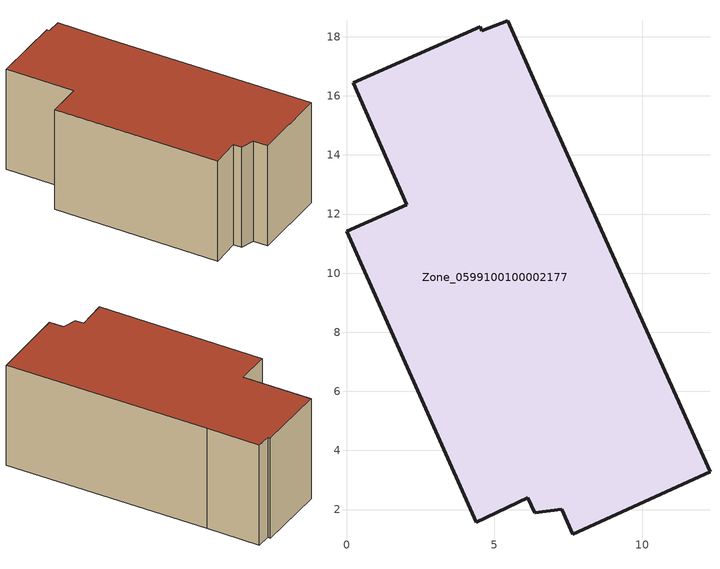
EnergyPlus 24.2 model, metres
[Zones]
Zone_0599100100002177
 floor ground (C_G): 5.46,18.53 6.86,15.37 12.3,3.29 7.66,1.17 7.28,2.02 6.37,1.9 6.13,2.4 4.39,1.57 0,11.41 2.05,12.32 0.22,16.43 4.52,18.34 4.58,18.19 z0
 wall outside (C_F): 2.05,12.32 0,11.41 4.39,1.57 6.13,2.4 6.37,1.9 7.28,2.02 7.66,1.17 12.3,3.29 6.86,15.37 5.46,18.53 4.58,18.19 4.52,18.34 0.22,16.43 2.05,12.32 z0:6.9
 roof outside (C_R): 6.86,15.37 5.46,18.53 4.58,18.19 4.52,18.34 0.22,16.43 2.05,12.32 0,11.41 4.39,1.57 6.13,2.4 6.37,1.9 7.28,2.02 7.66,1.17 12.3,3.29 z6.9
[BUILDING]
Pand.0599100100002177: North Axis=0; Terrain=City; Loads Convergence Tolerance Value=0.04; Temperature Convergence Tolerance Value=0.4; Solar Distribution=FullExterior; Maximum Number of Warmup Days=25; Minimum Number of Warmup Days=1
[Site:Location]
Rotterdam.The.Hague.AP_ZH_NLD Design_Conditions: Latitude=51.96; Longitude=4.45; Time Zone=1; Elevation=-4.5
[SITE:GROUNDTEMPERATURE:BUILDINGSURFACE]
18, 18, 18, 18, 18, 18, 18, 18, 18, 18, 18, 18
[MATERIAL] Thermal Absorptance=0.9; Solar Absorptance=0.7; Visible Absorptance=0.7
Name | Roughness | Thickness | Conductivity | Density | Specific Heat
G.TI.2006-2014 | MediumSmooth | 0.15 | 0.06 | 540 | 1210
F.TI.2006-2014 | Rough | 0.3 | 0.12 | 1920 | 840
R.TI.2006-2014 | MediumRough | 0.2 | 0.08 | 1500 | 1000
[CONSTRUCTION]
C_G: G.TI.2006-2014
C_F: F.TI.2006-2014
C_R: R.TI.2006-2014
[ZONE]
Zone_0599100100002177: Type=1; Multiplier=1; Ceiling Height=Autocalculate; Volume=Autocalculate; Floor Area=autocalculate; Part of Total Floor Area=Yes
[ZONEINFILTRATION:DESIGNFLOWRATE]
Infil_Zone_0599100100002177: Zone or ZoneList or Space or SpaceList=Zone_0599100100002177; Schedule=AlwaysOn; Design Flow Rate Calculation Method=Flow/Area; Flow Rate per Floor Area=0.0015; Constant Term Coefficient=1; Temperature Term Coefficient=0; Velocity Term Coefficient=0; Velocity Squared Term Coefficient=0
[HVACTEMPLATE:ZONE:IDEALLOADSAIRSYSTEM]
Zone_0599100100002177: Maximum Heating Supply Air Temperature=50; Minimum Cooling Supply Air Temperature=13; Maximum Heating Supply Air Humidity Ratio=0.0156; Minimum Cooling Supply Air Humidity Ratio=0.0077; Heating Limit=NoLimit; Cooling Limit=NoLimit; Dehumidification Control Type=ConstantSensibleHeatRatio; Cooling Sensible Heat Ratio=0.7; Dehumidification Setpoint=60; Humidification Control Type=None; Humidification Setpoint=30; Outdoor Air Method=None; Outdoor Air Flow Rate per Person=0.00944; Outdoor Air Flow Rate per Zone Floor Area=0; Outdoor Air Flow Rate per Zone=0; Demand Controlled Ventilation Type=None; Outdoor Air Economizer Type=NoEconomizer; Heat Recovery Type=None; Sensible Heat Recovery Effectiveness=0.7; Latent Heat Recovery Effectiveness=0.65
[ZONECONTROL:THERMOSTAT]
ThermostatControl_Zone_0599100100002177: Zone or ZoneList=Zone_0599100100002177; Control Type Schedule=DualSetpointControlType; Control 1=Thermostat_Zone_0599100100002177; Temperature Difference Between Cutout And Setpoint=0
[THERMOSTATSETPOINT:DUALSETPOINT]
Thermostat_Zone_0599100100002177: Heating Setpoint Temperature Schedule=HeatingSetpoint_Zone_0599100100002177; Cooling Setpoint Temperature Schedule=CoolingSetpoint_Zone_0599100100002177
[SCHEDULE:COMPACT]
HeatingSetpoint_Zone_0599100100002177: Through: 12/31, For: AllDays, Until: 24:00, 21
CoolingSetpoint_Zone_0599100100002177: Through: 12/31, For: AllDays, Until: 24:00, 24
DualSetpointControlType: Through: 12/31, For: AllDays, Until: 24:00, 4
AlwaysOn: Through: 12/31, For: AllDays, Until: 24:00, 1
